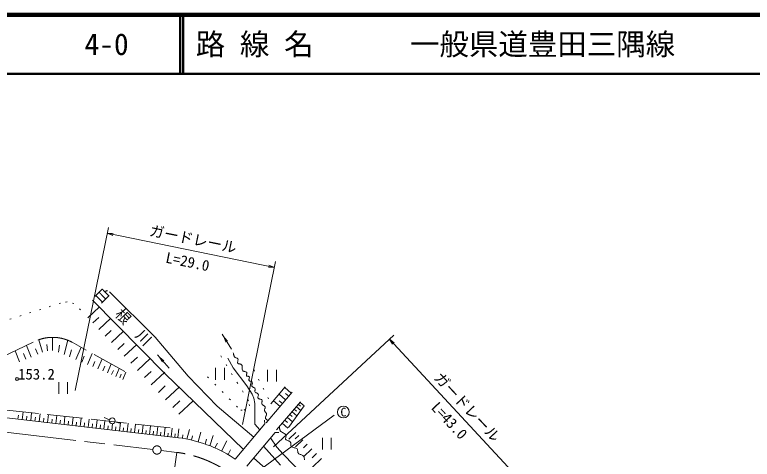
# Model space of a CAD drawing. Units: millimetres, scale not verified. Extents: x 40000 to 680000, y 20000 to 380000.
# Drawn here: x 149674 to 274812, y 304561 to 380000 of the extents above; entities that cross this region are included whole.
import ezdxf
from ezdxf.enums import TextEntityAlignment as Align

# ---------------------------------------------------------------- set-up
doc = ezdxf.new("R2010")
doc.units = ezdxf.units.MM
doc.header["$LTSCALE"] = 1000
doc.header["$PDMODE"] = 32
doc.header["$PDSIZE"] = 500
for name, pattern in [('CHAIN', [18.5, 12, -1.5, 3.5, -1.5]), ('DASHED', [7.5, 6, -1.5]), ('DOTTED', [1.75, 0.25, -1.5])]:
    doc.linetypes.add(name, pattern=pattern)
for name, color, linetype, lineweight in [('M-BGD', 7, 'Continuous', 13), ('M-BMK', 2, 'CHAIN', 13), ('M-STR-HTXT', 7, 'Continuous', 13), ('M-TTL', 2, 'Continuous', 140), ('M-TTL-LINE', 7, 'Continuous', 50)]:
    doc.layers.add(name, color=color, linetype=linetype, lineweight=lineweight)
doc.layers.add('M-TTL-TXT', color=7, linetype='Continuous')
doc.styles.add('ＭＳ ゴシック', font='')
doc.styles.get('ＭＳ ゴシック').set_extended_font_data('MS Gothic')

# ---------------------------------------------------------------- blocks, each defined once
blk = doc.blocks.new('田')
at = {"color": 7, "linetype": 'Continuous', "lineweight": 13}
for p, q in [((-0.75, 2), (-0.75, 0)), ((0.75, 0), (0.75, 2))]:
    blk.add_line(p, q, dxfattribs=at)
blk = doc.blocks.new('カーブミラー')
at = {"color": 7, "linetype": 'Continuous', "lineweight": 13}
blk.add_circle((0, 0), 1, dxfattribs=at)
at = {"color": 7, "style": 'ＭＳ ゴシック'}
blk.add_text('C', height=1.47, dxfattribs=at).set_placement((0, 0), align=Align.MIDDLE_CENTER)
blk = doc.blocks.new('filled_arrow')
at = {"color": 0, "linetype": 'Continuous', "lineweight": -2}
blk.add_solid([(7.5, 1.25), (0, 0), (7.5, -1.25)], dxfattribs=at)
blk = doc.blocks.new('open_arrow')
at = {"color": 0, "linetype": 'Continuous', "lineweight": -2}
blk.add_lwpolyline([(7.5, 1.25), (0, 0), (7.5, -1.25)], dxfattribs=at)

msp = doc.modelspace()

# ---------------------------------------------------------------- linework, layer by layer
at = {"layer": 'M-BGD'}
for p, q in [((173506, 325295), (165767, 332954)), ((162082, 328584), (164048, 330440)), ((162880, 331550), (175191, 319079)), ((162930, 327686), (163913, 328614)), ((163958, 326596), (165958, 328483)), ((165016, 325475), (166033, 326435)), ((166077, 324351), (168146, 326303)), ((184886, 325786), (186436, 323217)), ((154369, 322721), (153762, 324847)), ((156107, 323034), (156107, 325250)), ((158032, 322352), (158666, 324763)), ((167168, 323195), (168220, 324187)), ((179080, 318638), (173506, 325295)), ((150493, 321083), (149718, 322963)), ((152468, 321897), (151652, 323877)), ((153581, 322393), (153199, 323311)), ((155235, 322968), (155105, 324037)), ((157070, 322753), (157270, 323916)), ((158967, 321936), (159275, 323114)), ((160054, 321479), (160934, 323572)), ((168263, 322035), (170402, 324054)), ((151563, 321523), (151153, 322517)), ((161043, 321063), (161460, 322055)), ((162022, 320651), (162811, 322528)), ((169388, 320842), (170476, 321869)), ((170517, 319645), (172730, 321734)), ((173877, 322295), (175849, 320034)), ((162913, 320276), (163287, 321166)), ((163795, 319905), (164503, 321587)), ((164598, 319567), (164934, 320364)), ((165393, 319233), (166027, 320740)), ((166117, 318928), (166417, 319642)), ((166833, 318627), (167401, 319976)), ((168030, 318124), (168543, 319341)), ((171679, 318415), (172804, 319477)), ((172844, 317180), (175132, 319340)), ((167486, 318353), (167754, 318991)), ((175191, 319079), (188477, 306240)), ((184013, 313545), (179080, 318638)), ((174041, 315911), (175205, 317009)), ((175243, 314638), (177610, 316871)), ((196590, 315769), (195477, 316716)), ((112832, 315673), (177478, 308214)), ((192313, 310738), (196745, 315951)), ((195635, 314646), (194525, 315589)), ((196163, 315267), (195606, 315740)), ((176479, 313328), (177682, 314463)), ((177517, 312228), (179923, 314499)), ((194685, 313528), (193579, 314469)), ((194093, 309560), (198183, 314332)), ((195110, 314028), (194556, 314498)), ((198085, 314218), (198805, 313601)), ((190223, 308335), (184013, 313545)), ((197092, 313059), (197485, 312722)), ((197457, 313485), (198210, 312840)), ((197796, 313881), (198156, 313572)), ((150208, 311361), (150290, 312066)), ((150937, 311276), (151090, 312600)), ((151661, 311193), (151741, 311892)), ((152383, 311110), (152537, 312443)), ((153100, 311027), (153180, 311719)), ((153816, 310944), (153971, 312288)), ((155235, 310781), (155391, 312134)), ((156641, 310618), (156798, 311981)), ((158034, 310458), (158192, 311830)), ((159414, 310298), (159573, 311680)), ((165756, 311267), (164827, 311637)), ((195924, 311696), (196823, 310926)), ((196325, 312164), (196755, 311796)), ((196723, 312629), (197546, 311923)), ((154525, 310863), (154605, 311548)), ((155938, 310700), (156016, 311379)), ((157337, 310538), (157415, 311211)), ((158724, 310378), (158801, 311044)), ((160098, 310220), (160174, 310879)), ((160781, 310141), (160942, 311532)), ((161459, 310063), (161534, 310716)), ((162136, 309984), (162298, 311385)), ((162808, 309907), (162882, 310554)), ((163478, 309830), (163641, 311239)), ((164144, 309753), (164218, 310394)), ((164808, 309676), (164972, 311095)), ((166126, 309524), (166248, 310582)), ((166696, 310926), (167646, 310616)), ((167431, 309373), (167597, 310810)), ((168725, 309224), (168892, 310670)), ((170006, 309076), (170174, 310531)), ((171276, 308930), (171445, 310393)), ((187101, 304589), (192093, 310578)), ((192093, 310578), (192073, 311199)), ((195054, 310681), (196035, 309840)), ((195490, 311191), (195960, 310789)), ((165467, 309600), (165541, 310235)), ((166779, 309449), (166851, 310077)), ((168078, 309299), (168150, 309921)), ((169366, 309150), (169437, 309767)), ((170641, 309003), (170712, 309614)), ((171905, 308857), (171975, 309462)), ((172534, 308785), (172704, 310257)), ((173157, 308713), (173226, 309312)), ((173780, 308641), (173951, 310121)), ((174398, 308570), (174466, 309163)), ((175015, 308498), (175187, 309987)), ((176238, 308357), (176411, 309855)), ((177365, 308227), (177539, 309732)), ((178865, 307989), (179301, 309618)), ((180811, 307520), (181245, 309139)), ((189080, 303385), (193852, 309119)), ((193852, 309119), (194494, 309119)), ((197376, 309106), (196186, 307945)), ((175627, 308428), (175694, 309015)), ((176844, 308287), (176912, 308869)), ((178123, 308121), (178189, 308699)), ((179660, 307819), (179856, 308552)), ((181982, 307147), (182201, 307966)), ((182781, 306850), (183355, 308578)), ((193066, 308174), (194125, 306635)), ((197877, 308592), (197282, 308011)), ((198572, 307879), (197321, 306658)), ((183646, 306490), (184057, 307299)), ((184768, 305958), (185637, 307664)), ((191893, 306764), (194760, 303560)), ((194125, 306635), (195225, 305449)), ((199319, 307113), (198663, 306472)), ((185865, 305361), (186280, 306176)), ((195225, 305449), (200983, 299523)), ((200073, 306340), (198692, 304994)), ((200882, 305510), (200158, 304805)), ((195401, 300212), (190216, 304749)), ((201698, 304673), (200178, 303192))]:
    msp.add_line(p, q, dxfattribs=at)
at = {"layer": 'M-BGD', "linetype": 'DOTTED'}
for p, q in [((157429, 331052), (144797, 327042)), ((158552, 331292), (157429, 331052)), ((159714, 330971), (158552, 331292)), ((160837, 329929), (159714, 330971)), ((189349, 314450), (184537, 322230)), ((190271, 319743), (193145, 313948)), ((182371, 318540), (188025, 312886)), ((189509, 313608), (189349, 314450)), ((188025, 312886), (188627, 312886)), ((188627, 312886), (189509, 313608))]:
    msp.add_line(p, q, dxfattribs=at)
at = {"layer": 'M-BGD', "linetype": 'DASHED'}
for p, q in [((152775, 324407), (143953, 320237)), ((168374, 319435), (159431, 324407)), ((195567, 316829), (193145, 313948)), ((176073, 309891), (136133, 314222)), ((196128, 309971), (198775, 313620))]:
    msp.add_line(p, q, dxfattribs=at)
at = {"layer": 'M-BGD'}
for points in [[(185827, 321705), (186759, 320097), (189045, 317049)], [(192653, 311138), (192595, 311183), (192531, 311224), (192465, 311264), (192400, 311305), (192339, 311348), (192286, 311396), (192243, 311451), (192213, 311515), (192202, 311601), (192215, 311686), (192246, 311772), (192287, 311858), (192330, 311944), (192367, 312031), (192391, 312119), (192394, 312207), (192371, 312299), (192329, 312385), (192274, 312468), (192213, 312548), (192153, 312628), (192098, 312710), (192056, 312797), (192033, 312889), (192035, 312959), (192053, 313029), (192082, 313098), (192115, 313167), (192147, 313236), (192171, 313304), (192182, 313372), (192173, 313440), (192132, 313521), (192069, 313587), (191991, 313644), (191904, 313695), (191816, 313746), (191733, 313800), (191663, 313864), (191612, 313941), (191589, 314022), (191588, 314108), (191599, 314197), (191617, 314288), (191634, 314378), (191642, 314465), (191633, 314547), (191602, 314623), (191541, 314686), (191462, 314728), (191370, 314755), (191272, 314776), (191175, 314797), (191084, 314826), (191007, 314869), (190950, 314934), (190925, 315007), (190924, 315085), (190941, 315166), (190966, 315250), (190993, 315335), (191013, 315418), (191018, 315499), (191000, 315575), (190953, 315650), (190886, 315710), (190807, 315761), (190721, 315807), (190635, 315852), (190555, 315903), (190487, 315962), (190439, 316037), (190423, 316096), (190423, 316158), (190434, 316222), (190450, 316288), (190465, 316353), (190476, 316417), (190475, 316479), (190459, 316538), (190412, 316607), (190347, 316662), (190270, 316707), (190187, 316748), (190105, 316789), (190028, 316834), (189964, 316889), (189917, 316959), (189896, 317042), (189899, 317130), (189919, 317221), (189945, 317314), (189971, 317406), (189987, 317495), (189986, 317581), (189958, 317661), (189911, 317713), (189849, 317749), (189776, 317773), (189698, 317791), (189619, 317810), (189546, 317834), (189483, 317869), (189436, 317921), (189411, 317994), (189410, 318074), (189426, 318158), (189450, 318245), (189474, 318330), (189488, 318414), (189485, 318492), (189456, 318563), (189416, 318602), (189363, 318624), (189301, 318636), (189236, 318643), (189170, 318650), (189109, 318662), (189056, 318684), (189015, 318723), (188990, 318785), (188988, 318854), (189002, 318927), (189023, 319002), (189045, 319078), (189059, 319152), (189058, 319221), (189035, 319285), (188976, 319349), (188899, 319392), (188810, 319420), (188713, 319441), (188615, 319461), (188522, 319487), (188440, 319526), (188374, 319585), (188312, 319697), (188282, 319822), (188274, 319958), (188275, 320098), (188277, 320238), (188267, 320373), (188236, 320498), (188173, 320608), (188109, 320662), (188029, 320697), (187940, 320718), (187846, 320733), (187752, 320749), (187665, 320772), (187590, 320810), (187532, 320869), (187498, 320948), (187491, 321036), (187504, 321129), (187525, 321226), (187548, 321323), (187562, 321417), (187560, 321507), (187532, 321590), (187482, 321653), (187418, 321700), (187342, 321737), (187261, 321768), (187179, 321798), (187100, 321832), (187029, 321875), (186970, 321931), (186921, 322005), (186883, 322085), (186855, 322169), (186832, 322257), (186813, 322347), (186794, 322437), (186774, 322526), (186750, 322613)], [(189045, 317049), (189976, 315609), (190230, 314932), (190399, 314001), (190399, 310529), (191262, 309581)], [(194572, 310119), (194589, 310028), (194600, 309935), (194611, 309841), (194622, 309748), (194636, 309656), (194657, 309566), (194688, 309481), (194730, 309400), (194826, 309283), (194947, 309187), (195084, 309104), (195227, 309028), (195369, 308951), (195499, 308865), (195610, 308763), (195692, 308638), (195715, 308553), (195715, 308462), (195698, 308369), (195674, 308273), (195652, 308178), (195638, 308086), (195642, 307998), (195672, 307916), (195739, 307837), (195828, 307781), (195931, 307741), (196043, 307709), (196155, 307678), (196262, 307640), (196357, 307588), (196434, 307515), (196480, 307429), (196503, 307332), (196510, 307229), (196511, 307122), (196512, 307015), (196521, 306913), (196546, 306817), (196594, 306733), (196691, 306647), (196809, 306589), (196942, 306549), (197081, 306519), (197221, 306490), (197355, 306452), (197476, 306396), (197577, 306312), (197629, 306231), (197661, 306138), (197678, 306037), (197688, 305933), (197698, 305828), (197715, 305727), (197746, 305633), (197797, 305550), (197883, 305475), (197985, 305421), (198098, 305381), (198217, 305349), (198336, 305317), (198450, 305277), (198553, 305224), (198639, 305149), (198715, 305035), (198763, 304906), (198793, 304766), (198814, 304622), (198834, 304477)]]:
    msp.add_lwpolyline(points, dxfattribs=at)
msp.add_circle((166221, 311082), 500, dxfattribs=at)
at = {"layer": 'M-BGD', "linetype": 'DASHED'}
msp.add_arc((156103, 318252), 6998, 61.59917, 118.40083, dxfattribs=at)
at = {"layer": 'M-BGD'}
for start, end in [(57.2589, 82.5677), (56.14817, 57.2589)]:
    msp.add_arc((174567, 285903), 22500, start, end, dxfattribs=at)
msp.add_point((150050, 318179), dxfattribs=at)
at = {"layer": 'M-BMK'}
for p, q in [((92983, 315722), (173107, 306215)), ((174498, 306050), (177154, 305735))]:
    msp.add_line(p, q, dxfattribs=at)
msp.add_circle((173803, 306133), 700, dxfattribs=at)
msp.add_arc((174567, 285903), 20000, 39.79941, 82.5677, dxfattribs=at)
at = {"layer": 'M-STR-HTXT'}
for p, q in [((159923, 316257), (165560, 343887)), ((165360, 342907), (193737, 337118)), ((188300, 310468), (193937, 338098)), ((193598, 306650), (213972, 325630)), ((213241, 324948), (235496, 300959)), ((190091, 301838), (203852, 312039)), ((177154, 305735), (174567, 285903))]:
    msp.add_line(p, q, dxfattribs=at)
at = {"layer": 'M-TTL'}
msp.add_line((680000, 380000), (40000, 380000), dxfattribs=at)
at = {"layer": 'M-TTL-LINE'}
for p, q in [((177750, 380000), (177750, 370000)), ((178250, 380000), (178250, 370000)), ((40000, 370000), (680000, 370000))]:
    msp.add_line(p, q, dxfattribs=at)

# ---------------------------------------------------------------- block references
at = {"layer": 'M-BGD', "xscale": 200, "yscale": 200}
for p, rotation in [((184886, 325786), 301.1), ((173877, 322295), 311.1)]:
    msp.add_blockref('filled_arrow', p, dxfattribs=dict(at, rotation=rotation))
at = {"layer": 'M-BGD', "xscale": 1000, "yscale": 1000}
for name, p in [('田', (184506, 318059)), ('田', (193329, 317738)), ('田', (157880, 315653)), ('カーブミラー', (205439, 312565)), ('田', (202632, 306189))]:
    msp.add_blockref(name, p, dxfattribs=at)
at = {"layer": 'M-STR-HTXT', "xscale": 133, "yscale": 133}
for p, rotation in [((165360, 342907), 348.5), ((193737, 337118), 168.5), ((213241, 324948), 312.9)]:
    msp.add_blockref('open_arrow', p, dxfattribs=dict(at, rotation=rotation))

# ---------------------------------------------------------------- texts
at = {"layer": 'M-BGD', "style": 'ＭＳ ゴシック'}
msp.add_text('白\u3000根\u3000川', height=1833, rotation=314.202, dxfattribs=at).set_placement((167026, 327773), align=Align.BOTTOM_CENTER)
msp.add_text('153.2', height=1833, dxfattribs=at).set_placement((150243, 319003), align=Align.MIDDLE_LEFT)
at = {"layer": 'M-STR-HTXT', "style": 'ＭＳ ゴシック'}
for s, rotation, p in [('ガードレール', 348.47, (179648, 340502)), ('L=29.0', 348.47, (178716, 336660)), ('ガードレール', 312.971, (225396, 312441)), ('L=43.0', 312.971, (222348, 310115))]:
    msp.add_text(s, height=1833, rotation=rotation, dxfattribs=at).set_placement(p, align=Align.BOTTOM_CENTER)
at = {"layer": 'M-TTL-TXT', "style": 'ＭＳ ゴシック'}
for s, p in [('4-0', (161521, 375000)), ('路 線 名', (180380, 375000)), ('一般県道豊田三隅線', (216734, 375000))]:
    msp.add_text(s, height=3666, dxfattribs=at).set_placement(p, align=Align.MIDDLE_LEFT)

doc.saveas('drawing.dxf')
